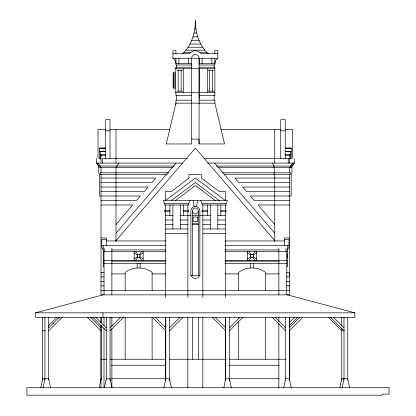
<?xml version="1.0" encoding="UTF-8"?>
<svg xmlns="http://www.w3.org/2000/svg" width="416" height="416" viewBox="0 0 416 416"><rect width="100%" height="100%" fill="white"/><g stroke="black" fill="none" stroke-linecap="round" stroke-linejoin="round"><path stroke-width="0.62" d="M115.991 158.538L115.991 129.376M172.9 228.966L172.9 205.005M180.388 228.966L180.388 205.005M199.129 100.173L214.864 100.173L214.864 103.168L224.552 143.952L199.051 143.952L199.092 103.168M199.134 68.713L199.129 98.675M274.737 158.538L274.737 129.376M182.53 53.841C191.604 45.542 195.291 32.802 195.395 20.8C195.499 32.802 199.181 45.542 208.255 53.841M199.129 63.476L214.864 63.476L214.952 62.431M196.529 206.653L194.199 206.653A4.493 4.493 0 0 0 190.871 210.995L190.871 275.392L192.665 277.571A4.867 4.867 0 0 0 198.063 277.571L199.857 275.392L199.857 210.995A4.493 4.493 0 0 0 196.529 206.653L197.61 200.512M40.81 387.712L42.682 378.726L48.672 378.726L50.544 387.712M43.056 387.712L44.928 378.726M99.216 387.712L101.088 378.726M104.432 387.712L106.304 378.726L110.048 378.726L111.92 387.712M163.914 387.712L165.786 378.726L169.53 378.726L171.402 387.712M223.818 387.712L225.69 378.726M283.722 387.712L285.594 378.726L289.338 378.726L291.21 387.712M339.882 387.712L341.754 378.726L347.745 378.726L349.617 387.712M342.129 387.712L344.001 378.726M200.606 200.512L202.103 203.507L202.103 205.005L226.065 205.005L226.065 203.507L227.562 200.512L163.166 200.512L164.663 203.507L164.663 205.005L188.625 205.005L188.625 203.507L190.122 200.512M287.466 249.933L289.713 245.44L225.025 245.44M135.647 260.416L137.816 257.161M139.469 254.686L141.638 251.43M249.09 260.416L251.259 257.161M252.912 254.686L255.081 251.43M118.986 163.072L116.74 166.067L116.74 167.565M292.708 163.072L290.462 166.067L290.462 167.565M294.206 158.579L294.206 163.072L291.959 166.067L216.424 166.067M291.959 166.015L294.206 163.072L207.558 163.072M115.991 224.474L132.683 205.005L101.015 205.005M115.991 233.21L176.108 163.072M115.669 241.015L195.364 148.096L275.059 241.015M48.24 325.993L56.867 317.372M48.672 327.808L59.114 317.372M53.165 324.064L54.064 323.164M58.557 318.672L59.457 317.772M48.672 330.803L62.15 317.325M110.048 327.808L120.484 317.372M110.048 330.803L123.526 317.325M169.53 327.808L179.967 317.372M169.53 330.803L183.009 317.325M229.434 327.808L239.871 317.372M229.434 330.803L242.913 317.325M289.115 322.816L294.564 317.372M289.515 325.411L297.601 317.325M289.338 327.808L299.775 317.372M289.338 330.803L302.817 317.325M171.402 200.512L195.364 182.541L219.326 200.512M175.396 200.512L195.364 185.536L215.332 200.512M134.15 258.918L137.405 256.75M139.88 255.096L143.135 252.928M292.859 163.972L294.206 163.072M247.593 258.918L250.848 256.75M253.323 255.096L256.578 252.928M287.466 294.861L354.858 312.832L354.858 317.325L35.568 317.325L35.568 312.832L102.96 294.861M195.239 24.939L195.546 24.939M194.776 29.026L196.009 29.026M194.012 33.03L196.778 33.03M192.951 36.889L197.834 36.889M191.61 40.576L199.176 40.576M190.003 44.039L200.788 44.039M188.146 47.242L202.644 47.242M186.056 50.149L204.729 50.149M183.768 52.728L190.871 52.728M199.914 52.728L207.022 52.728M172.931 53.747L189.483 53.747L190.096 52.946A7.488 7.488 0 0 1 200.689 52.946L201.302 53.747L217.859 53.747M175.926 53.747L175.926 50.752L172.931 50.752L172.931 58.24L217.859 58.24L217.859 50.752L214.864 50.752L214.864 53.872M191.651 63.476L175.926 63.476A6.074 6.074 0 0 0 172.931 58.24M191.651 64.974L175.926 64.974L175.926 58.24M199.129 64.974L214.864 64.974L214.864 58.24M191.651 67.215L175.926 67.215L175.926 68.713M199.129 67.215L214.864 67.215L214.864 95.69L199.129 95.69M214.864 68.713L175.178 68.713L175.178 92.695L214.864 92.695M208.125 70.21L214.115 70.21M176.675 70.231L182.666 70.231M176.675 91.198L182.666 91.198M208.125 91.198L214.115 91.198M191.651 95.69L175.926 95.69L175.926 92.695M191.651 100.173L175.926 100.173L175.926 104.442M214.864 103.168L175.926 103.168L166.239 143.952L191.651 143.952L191.651 58.24A3.739 3.739 0 0 1 195.39 54.496A3.739 3.739 0 0 1 199.129 58.24L199.134 62.733M105.508 129.376L98.02 129.376L98.02 158.538M110.001 129.376L169.77 129.376M220.958 129.376L280.727 129.376M285.22 129.376L292.708 129.376L292.708 158.538M105.508 130.874L110.001 130.874M280.727 130.874L285.22 130.874M191.651 139.11L199.051 139.11L199.051 143.952M99.518 148.117L105.508 148.096M285.22 148.117L291.21 148.096L291.21 158.73L290.462 158.73M99.518 148.169L105.508 148.169M285.22 148.169L291.21 148.169M99.518 148.262L105.508 148.262M285.22 148.262L291.21 148.262M99.518 151.237L105.508 151.237M285.22 151.258L291.21 151.258M100.266 151.658L105.508 151.658M285.22 151.679L290.462 151.679M100.266 154.45L105.508 154.45M285.22 154.45L290.462 154.45M101.015 155.584L105.508 155.584M285.22 155.584L289.713 155.584M187.262 158.579L102.513 158.579L102.513 163.072M204.11 158.579L289.713 158.579M100.266 158.73L99.518 158.73L99.518 148.096M101.015 158.886L100.266 158.886L100.266 151.237M289.713 158.886L290.462 158.886L290.462 151.258M182.525 163.072L96.522 163.072L96.522 158.579M174.304 166.067L98.769 166.067L96.522 163.072L98.769 166.015M98.769 167.565L172.364 167.565M218.364 167.565L291.959 167.565M168.542 172.775L100.266 172.806L100.266 174.621M222.29 172.775L290.462 172.806L290.462 174.304L224.198 174.273M100.266 174.304L167.18 174.273M101.015 178.048L155.797 178.048L151.944 182.541L101.015 182.541M289.713 178.048L234.957 178.048L238.805 182.541L289.713 182.541M101.015 187.034L148.091 187.034L144.243 191.526L101.015 191.526M289.713 187.034L242.658 187.034L246.506 191.526L289.713 191.526M101.015 200.512L136.536 200.512L140.39 196.019L99.518 196.019L99.518 174.304L98.769 172.806L98.769 165.318M289.713 200.512L254.207 200.512L250.354 196.019L291.21 196.019L291.21 174.304L291.959 172.806L291.959 165.318M164.663 203.507L188.625 203.507M202.103 203.507L226.065 203.507M289.713 205.005L258.055 205.005L274.737 224.474M169.905 210.246L164.663 210.246L164.663 211.744L169.905 211.744M183.383 210.246L188.625 210.246L188.625 211.744L183.383 211.744M207.345 210.246L202.103 210.246L202.103 211.744L207.345 211.744M220.823 210.246L226.065 210.246L226.065 211.744L220.823 211.744M165.412 215.488L172.9 215.488M180.388 215.488L190.871 215.488M192.369 215.488L198.359 215.488M199.857 215.488L210.34 215.488M217.828 215.488L225.316 215.488M165.412 219.981L172.9 219.981M180.388 219.981L187.876 219.981M202.852 219.981L210.34 219.981M217.828 219.981L225.316 219.981M165.412 224.474L172.9 224.474M180.388 224.474L187.876 224.474M202.852 224.474L210.34 224.474M217.828 224.474L225.316 224.474M165.412 228.966L187.876 228.966M202.852 228.966L225.316 228.966M165.412 233.459L187.876 233.459M202.852 233.459L225.316 233.459M101.015 237.952L106.257 237.952L106.257 245.44M289.713 237.952L284.471 237.952L284.471 245.44M106.257 239.45L101.764 239.45L101.764 245.44M284.471 239.45L288.964 239.45L288.964 245.44M106.257 240.947L165.703 240.947M225.025 240.947L284.471 240.947M165.703 245.44L101.015 245.44L103.262 249.933M111.628 249.933L165.703 249.933M225.025 249.933L279.1 249.933M103.262 251.43L165.703 251.43M225.025 251.43L287.466 251.43M287.165 254.686L287.466 254.686M287.165 255.096L287.466 255.096M287.165 256.75L287.466 256.75M287.165 257.161L287.466 257.161M165.703 260.416L103.86 260.416L104.01 261.165M225.025 260.416L286.868 260.416L286.718 294.861M111.582 261.165L165.703 261.165M225.025 261.165L279.146 261.165M104.01 263.411L165.708 263.411M225.02 263.411L286.718 263.411M104.01 266.406L103.262 266.406L103.262 245.44M286.718 266.406L287.466 266.406L287.466 245.44M101.015 272.397L104.135 272.397M286.593 272.397L289.713 272.397M101.015 273.894L101.317 273.894M111.582 273.894L125.164 273.894M152.121 273.894L165.703 273.894M225.025 273.894L238.607 273.894M265.564 273.894L279.146 273.894M289.713 273.894L289.411 273.894L289.411 276.89M190.871 275.392L199.857 275.392M101.015 276.89L104.135 276.89M286.593 276.89L289.713 276.89M101.015 281.382L104.135 281.382M286.593 281.382L289.713 281.382M101.015 285.875L104.135 285.875M286.593 285.875L289.713 285.875M101.015 290.368L289.713 290.368M35.568 312.832L354.858 312.832M42.682 330.803L45.178 330.803M344.25 330.803L341.754 330.803L328.276 317.325M101.015 359.258L106.428 359.258M110.058 359.258L165.703 359.258M169.265 359.258L226.32 359.258M229.554 359.258L286.114 359.258M111.582 365.248L165.703 365.248M225.025 365.248L226.314 365.248M229.533 365.248L279.146 365.248M111.582 378.726L165.703 378.726M225.025 378.726L229.434 378.726L231.306 387.712M229.533 378.726L279.146 378.726M247.593 252.928L250.848 255.096M253.323 256.75L256.578 258.918M134.15 252.928L137.405 255.096M139.88 256.75L143.135 258.918M333.564 317.372L344.001 327.808M330.522 317.325L344.001 330.803M275.158 317.372L285.594 327.808M272.116 317.325L285.594 330.803M215.254 317.372L225.69 327.808M212.212 317.325L225.69 330.803M155.35 317.372L165.786 327.808M152.308 317.325L165.786 330.803M95.867 317.372L106.304 327.808M92.825 317.325L106.304 330.803M90.652 317.372L101.088 327.808M87.61 317.325L101.088 330.803M214.62 163.072L274.737 233.21M98.02 163.072L100.266 166.067L100.266 167.565M249.09 251.43L251.259 254.686M252.912 257.161L255.081 260.416M135.647 251.43L137.816 254.686M139.469 257.161L141.638 260.416M272.49 163.072L273.988 166.067L273.988 167.565M193.118 200.512L194.199 206.653M347.745 317.2L347.745 380.011M344.001 317.2L344.001 380.011M341.754 317.2L341.754 326.31M341.754 328.234L341.754 380.011M289.713 154.45L289.713 163.072M289.713 167.565L289.713 172.806M289.713 174.304L289.713 294.861L101.015 294.861L101.015 174.304M289.713 317.325L289.713 327.647M289.713 330.226L289.713 380.598M289.338 317.2L289.338 380.65M288.215 158.579L288.215 163.072M286.718 251.43L286.718 260.416M285.969 248.435L285.969 251.43M285.594 317.2L285.594 380.011M285.22 158.886L285.22 119.642L280.727 119.642L280.727 158.579M278.855 248.435L278.855 294.918M278.855 317.013L278.855 321.563M278.855 323.513L278.855 387.712M274.737 158.579L274.737 163.072M274.737 167.565L274.737 172.806M274.737 174.273L274.737 241.29M273.988 172.806L273.988 174.304M265.564 290.368L265.564 272.397A22.464 22.464 0 0 0 254.488 268.034L249.683 268.034A22.464 22.464 0 0 0 238.607 272.397L238.607 290.368M265.564 317.325L265.564 359.258M256.578 251.43L256.578 260.416M253.583 263.411L253.583 267.982M250.588 263.411L250.588 267.982M247.593 251.43L247.593 260.416M238.607 317.325L238.607 318.614M238.607 321.194L238.607 359.258M229.434 317.2L229.434 380.65M225.69 317.2L225.69 380.011M225.316 205.005L225.316 210.246M225.316 211.422L225.316 297.43M225.316 317.325L225.316 328.292M225.316 330.226L225.316 380.598M220.823 205.005L220.823 215.488M217.828 205.005L217.828 228.966M214.115 64.974L214.115 67.215M214.115 95.69L214.115 100.173M212.618 70.122L212.618 91.198M211.869 58.24L211.869 63.476M210.34 205.005L210.34 228.966M209.622 70.122L209.622 91.198M207.376 68.713L207.376 92.695M207.345 205.005L207.345 215.488M202.852 205.005L202.852 210.246M202.852 211.744L202.852 297.43M202.852 317.325L202.852 387.712M202.134 58.24L202.134 63.476M199.129 58.24L199.129 103.168M198.359 210.995A2.995 2.995 0 0 1 193.866 213.59A2.995 2.995 0 0 1 193.866 208.4A2.995 2.995 0 0 1 198.359 210.995L198.359 275.392M198.359 317.325L198.359 359.258M195.395 20.8L195.395 26.608M192.369 210.995L192.369 275.392M192.369 317.325L192.369 359.258M188.656 58.24L188.656 63.476M187.876 205.005L187.876 210.246M187.876 211.744L187.876 297.43M187.876 317.325L187.876 387.712M183.414 68.713L183.414 92.695M183.383 205.005L183.383 215.488M181.168 70.122L181.168 91.198M178.922 58.24L178.922 63.476M178.173 70.122L178.173 91.198M176.675 64.974L176.675 67.215M176.675 95.69L176.675 100.173M174.99 72.119L174.99 88.556M173.311 72.119L173.311 88.556M173.15 72.79L173.15 87.885M169.905 205.005L169.905 215.488M169.53 317.2L169.53 380.65M165.786 317.2L165.786 380.011M165.412 205.005L165.412 210.246M165.412 211.422L165.412 297.43M165.412 317.325L165.412 328.292M165.412 330.226L165.412 380.598M152.121 290.368L152.121 272.397A22.464 22.464 0 0 0 141.045 268.034L136.24 268.034A22.464 22.464 0 0 0 125.164 272.397L125.164 290.368M152.121 317.325L152.121 359.258M143.135 251.43L143.135 260.416M140.14 263.411L140.14 267.982M137.145 263.411L137.145 267.982M134.15 251.43L134.15 260.416M125.164 317.325L125.164 359.258M115.991 158.579L115.991 163.072M115.991 167.565L115.991 241.29M111.873 248.435L111.873 294.861M111.873 317.398L111.873 326.414M111.873 328.349L111.873 387.712M110.048 317.2L110.048 380.65M110.001 158.579L110.001 119.642L105.508 119.642L105.508 158.886M106.304 317.2L106.304 380.011M104.759 248.435L104.759 251.43M104.01 251.43L104.01 294.861M104.01 317.398L104.01 325.77M104.01 327.704L104.01 387.712M102.96 312.832L102.96 317.325M101.088 317.2L101.088 322.816M101.088 325.312L101.088 380.011M101.015 154.45L101.015 163.072M101.015 167.565L101.015 172.806M101.015 317.325L101.015 323.133M101.015 325.068L101.015 387.712M48.672 317.2L48.672 380.011M44.928 317.2L44.928 380.011M42.682 317.2L42.682 380.011M214.864 63.476A6.074 6.074 0 0 1 217.859 58.24M137.582 254.862L137.348 255.174A1.498 1.498 0 0 0 137.348 256.672L137.894 257.218A1.498 1.498 0 0 0 139.391 257.218L139.937 256.672A1.498 1.498 0 0 0 139.937 255.174L139.391 254.628A1.498 1.498 0 0 0 137.894 254.628L137.582 254.862M251.025 254.862L250.791 255.174A1.498 1.498 0 0 0 250.791 256.672L251.337 257.218A1.498 1.498 0 0 0 252.834 257.218L253.38 256.672A1.498 1.498 0 0 0 253.38 255.174L252.834 254.628A1.498 1.498 0 0 0 251.337 254.628L251.025 254.862M188.926 178.048L171.402 191.526L165.412 191.526L165.412 200.512L195.364 178.048L225.316 200.512L225.316 191.526L219.326 191.526L201.354 178.048L201.354 174.678L188.926 174.678L188.926 178.048M197.61 217.058L193.118 217.058L193.118 221.551L197.61 221.551L197.61 217.058M198.359 224.474L192.369 224.474A4.004 4.004 0 0 1 198.359 224.474M389.116 387.712L26.884 387.712L26.884 395.2L382.564 395.2L382.564 394.082L389.116 394.082L389.116 387.712"/></g></svg>
